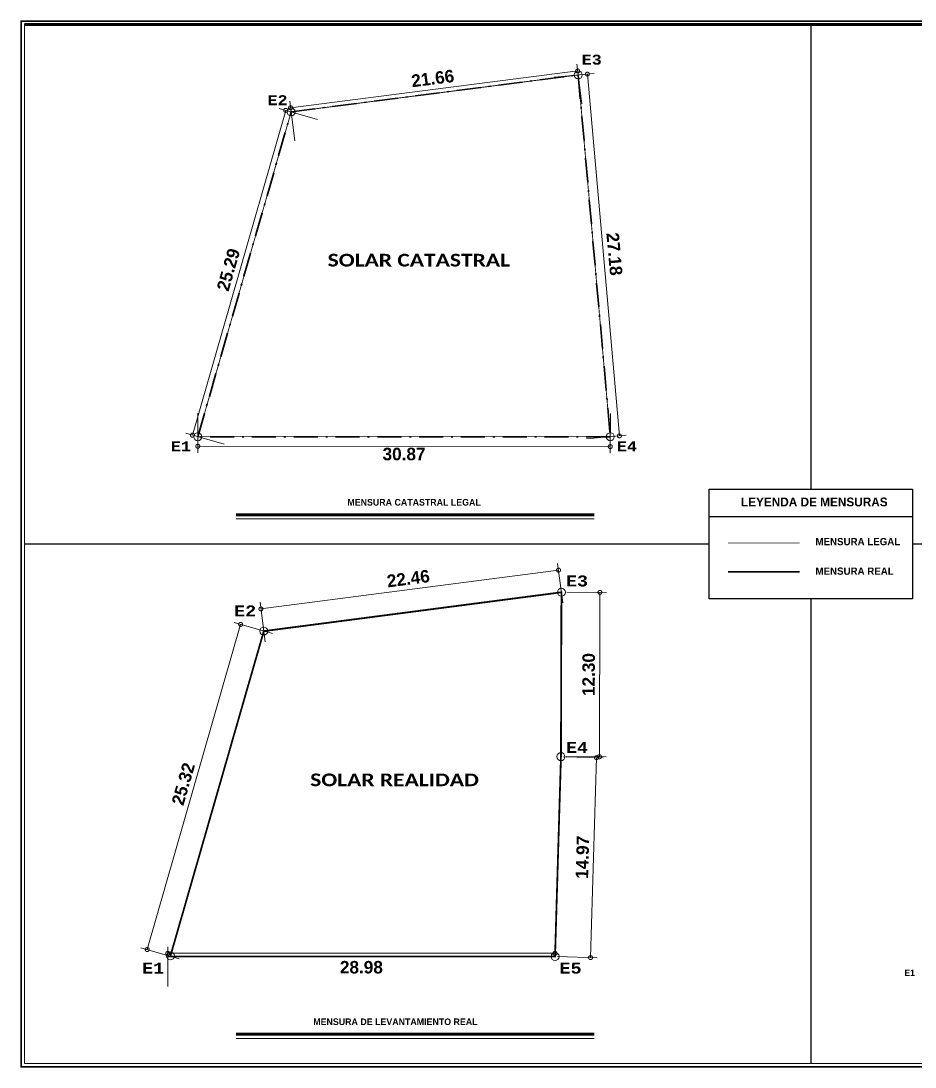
# Model space of a CAD drawing. Header units: metres. Extents: x -144 to 1000, y -717 to 29.
# Drawn here: x -117.8 to -67.6, y -589.1 to -530.5 of the extents above; entities that cross this region are included whole.
import ezdxf

# ---------------------------------------------------------------- set-up
doc = ezdxf.new("R2010")
doc.units = ezdxf.units.M
doc.linetypes.add('Dash Dot 3_16_', pattern=[0.595313, 0.357187, -0.119063, 0, -0.119063])
doc.linetypes.add('DASHED', pattern=[0.75, 0.5, -0.25])
doc.layers.get('0').update_dxf_attribs({"color": 1})
doc.layers.add('00-MEDICION', color=30, linetype='Continuous')
for name, color, linetype, lineweight in [('A-ANNO-DIMS', 1, 'Continuous', 9), ('A-DETL', 1, 'Continuous', 9), ('A-DETL-THIN', 1, 'Continuous', 9), ('G-ANNO-TEXT', 2, 'Continuous', 9), ('G-ANNO-TTLB', 3, 'Continuous', 18), ('G-ANNO-TTLB-WIDE', 1, 'Continuous', 70), ('G-IMPT', 1, 'Continuous', 9)]:
    doc.layers.add(name, color=color, linetype=linetype, lineweight=lineweight)
doc.styles.add('Arial Narrow_B_2', font='ARIALNB.TTF', dxfattribs={"width": 1.2, "height": 0.7})
doc.styles.add('Britannic Bold_B_2', font='', dxfattribs={"width": 1.1, "height": 0.009})
doc.styles.add('Britannic Bold_B_8', font='', dxfattribs={"height": 0.006})
doc.styles.add('Calibri_B_7', font='calibrib.ttf', dxfattribs={"width": 0.8, "height": 0.18})
doc.styles.add('Courier New_B_2', font='courbd.ttf', dxfattribs={"height": 0.0016})
doc.styles.get('Britannic Bold_B_2').set_extended_font_data('Britannic Bold', bold=True)
doc.styles.get('Britannic Bold_B_8').set_extended_font_data('Britannic Bold', bold=True)

# ---------------------------------------------------------------- blocks, each defined once
blk = doc.blocks.new('tarjeta de nathalie 00')
at = {"layer": 'G-IMPT', "lineweight": 9}
h = blk.add_hatch(color=3, dxfattribs=at)
h.paths.add_polyline_path([(-145.23888, -717.38489), (-145.21019, -717.38489), (-145.21019, -716.89355), (-145.21019, -716.79934), (-145.23888, -716.79934), (-145.23888, -716.89379)])
h.paths.add_polyline_path([(-145.20996, -716.7991), (-145.20996, -717.3851), (-145.2392, -717.3851), (-145.2392, -716.7991)])
h.paths.add_polyline_path([(-145.23902, -717.3868), (-145.20826, -717.3868), (-145.20826, -716.7974), (-145.2392, -716.7974), (-146.09866, -716.7974), (-146.09866, -717.3868)])
h.paths.add_polyline_path([(-145.20795, -716.79707), (-145.20795, -717.3871), (-146.09898, -717.3871), (-146.09898, -716.79707)])
at = {"layer": 'G-ANNO-TTLB', "color": 3}
for p, q in [((-145.20795, -716.79707), (-146.09898, -716.79707)), ((-145.20795, -716.79707), (-146.09898, -716.79707)), ((-146.09866, -716.7974), (-145.2392, -716.7974)), ((-146.09898, -717.3871), (-145.20795, -717.3871)), ((-146.09898, -717.38713), (-145.20795, -717.38713)), ((-145.20996, -717.3851), (-146.09696, -717.3851))]:
    blk.add_line(p, q, dxfattribs=at)
at = {"layer": 'G-ANNO-TTLB'}
for p, q in [((-146.09898, -716.79707), (-146.09898, -717.3871)), ((-146.09898, -716.79707), (-146.09898, -717.38713)), ((-146.09866, -717.3868), (-146.09866, -716.7974)), ((-146.09696, -717.3851), (-146.09696, -716.7991)), ((-145.23902, -717.3868), (-146.09866, -717.3868))]:
    blk.add_line(p, q, dxfattribs=at)
at = {"layer": 'G-ANNO-TTLB-WIDE', "color": 3}
blk.add_line((-146.09696, -716.7991), (-145.20996, -716.7991), dxfattribs=at)
blk = doc.blocks.new('_DotSmall')
at = {"color": 0, "linetype": 'ByBlock', "const_width": 0.5}
blk.add_lwpolyline([(-0.0625, 0, 1), (0.0625, 0, 1)], format="xyb", close=True, dxfattribs=at)
blk = doc.blocks.new('M.LEGAL')
at = {"color": 52, "linetype": 'Dash Dot 3_16_', "true_color": 0xcaca00, "const_width": 0.0133}
blk.add_lwpolyline([(-0.967, -499.49), (-5.239, -500.04), (-6.628, -504.874), (-0.49, -504.874), (-0.967, -499.49)], dxfattribs=at)
at = {"layer": 'A-ANNO-DIMS'}
for p, q in [((-5.247, -499.979), (-0.975, -499.43)), ((-0.912, -499.919), (-0.987, -499.331)), ((-1.323, -499.522), (-0.732, -499.47)), ((-0.831, -499.478), (-0.354, -504.862)), ((-5.184, -500.469), (-5.259, -499.881)), ((-6.709, -504.851), (-5.32, -500.017)), ((-4.846, -500.153), (-5.416, -499.989)), ((-6.628, -504.523), (-6.628, -505.116)), ((-0.489, -504.528), (-0.49, -505.121)), ((-6.235, -504.987), (-6.805, -504.823)), ((-0.845, -504.906), (-0.255, -504.853)), ((-0.49, -505.021), (-6.628, -505.016))]:
    blk.add_line(p, q, dxfattribs=at)
at = {"layer": 'A-DETL', "color": 7, "linetype": 'Dash Dot 3_16_', "lineweight": 35}
for p, q in [((-5.239, -500.04), (-0.967, -499.49)), ((-0.967, -499.49), (-0.49, -504.874)), ((-6.628, -504.874), (-5.239, -500.04)), ((-0.49, -504.874), (-6.628, -504.874))]:
    blk.add_line(p, q, dxfattribs=at)
at = {"layer": 'A-DETL-THIN', "color": 2, "lineweight": 9}
for centre in [(-0.967, -499.49), (-5.239, -500.04), (-6.628, -504.874), (-0.49, -504.874)]:
    blk.add_circle(centre, 0.0597, dxfattribs=at)
at = {"layer": 'A-ANNO-DIMS'}
for p, xscale, yscale, zscale, rotation in [((-0.975, -499.43), 0.119309360230249, 0.119309360230249, 0.119309360230249, 7.333333333332569), ((-0.831, -499.478), 0.119309360230249, 0.119309360230249, 0.119309360230249, 95.06666666666742), ((-5.32, -500.017), 0.119309360230249, 0.119309360230249, 0.119309360230249, 73.96666666666665), ((-5.247, -499.979), 0.1193093602302489, 0.1193093602302489, 0.1193093602302489, 187.3333333333325), ((-6.709, -504.851), 0.119309360230249, 0.119309360230249, 0.119309360230249, 253.9666666666667), ((-0.354, -504.862), 0.1193093602302489, 0.1193093602302489, 0.1193093602302489, 275.0666666666675), ((-6.628, -505.016), 0.1193093602302489, 0.1193093602302489, 0.1193093602302489, 179.9548110985119), ((-0.49, -505.021), 0.119309360230249, 0.119309360230249, 0.119309360230249, 359.9548110985119)]:
    blk.add_blockref('_DotSmall', p, dxfattribs=dict(at, xscale=xscale, yscale=yscale, zscale=zscale, rotation=rotation))
at = {"layer": 'A-ANNO-DIMS', "char_height": 0.1858, "width": 1.04417, "attachment_point": 5, "style": 'Arial Narrow_B_2'}
for s, insert, rotation in [('\\A1;21.66', (-3.132, -499.542), 7.3333), ('\\A1;27.18', (-0.429, -502.156), 275.0667), ('\\A1;25.29', (-6.172, -502.388), 73.9667), ('\\A1;30.87', (-3.559, -505.133), 359.9548)]:
    blk.add_mtext(s, dxfattribs=dict(at, insert=insert, rotation=rotation))
at = {"layer": 'G-ANNO-TEXT', "style": 'Courier New_B_2'}
for s, p in [('E3', (-0.915, -499.337)), ('E2', (-5.591, -499.94)), ('E1', (-7.029, -505.091)), ('E4', (-0.391, -505.091))]:
    blk.add_text(s, height=0.1486, dxfattribs=at).set_placement(p)
at = {"layer": 'G-ANNO-TEXT', "style": 'Calibri_B_7', "width": 1.2}
blk.add_text('SOLAR CATASTRAL', height=0.18891, dxfattribs=at).set_placement((-4.696, -502.341))
blk = doc.blocks.new('M.REAL')
at = {"color": 94, "linetype": 'DASHED', "true_color": 0x00a400, "const_width": 0.0265}
blk.add_lwpolyline([(3.666, -505.004), (9.429, -505.004), (9.517, -502.029), (9.524, -499.583), (5.095, -500.161), (3.705, -504.995)], dxfattribs=at)
at = {"layer": 'A-ANNO-DIMS'}
for p, q in [((9.481, -499.253), (5.052, -499.831)), ((9.545, -499.742), (9.468, -499.154)), ((9.604, -499.583), (10.197, -499.585)), ((10.09, -502.03), (10.097, -499.584)), ((5.116, -500.32), (5.04, -499.732)), ((3.36, -504.9), (4.75, -500.061)), ((5.224, -500.198), (4.655, -500.034)), ((9.553, -502.03), (10.145, -502.047)), ((9.597, -502.029), (10.19, -502.031)), ((9.957, -505.02), (10.046, -502.044)), ((3.834, -505.037), (3.264, -504.873)), ((3.666, -505.45), (3.666, -504.857)), ((3.666, -504.956), (9.429, -504.956)), ((9.464, -505.005), (10.057, -505.023))]:
    blk.add_line(p, q, dxfattribs=at)
at = {"layer": 'A-DETL-THIN', "color": 3, "lineweight": 9}
for centre in [(9.524, -499.583), (5.094, -500.161), (9.517, -502.029), (3.705, -504.995), (9.429, -505.004)]:
    blk.add_circle(centre, 0.0597, dxfattribs=at)
at = {"layer": 'A-ANNO-DIMS'}
for p, xscale, yscale, zscale, rotation in [((9.481, -499.253), 0.1193093602302491, 0.1193093602302491, 0.1193093602302491, 7.43333333333279), ((10.097, -499.584), 0.1193093602302489, 0.1193093602302489, 0.1193093602302489, 89.83333333333255), ((5.052, -499.831), 0.119309360230249, 0.119309360230249, 0.119309360230249, 187.4333333333328), ((4.75, -500.061), 0.119309360230249, 0.119309360230249, 0.119309360230249, 73.96666666666665), ((10.046, -502.044), 0.1193093602302489, 0.1193093602302489, 0.1193093602302489, 88.29999999999919), ((10.09, -502.03), 0.1193093602302489, 0.1193093602302489, 0.1193093602302489, 269.8333333333326), ((3.36, -504.9), 0.119309360230249, 0.119309360230249, 0.119309360230249, 253.9666666666667), ((3.666, -504.956), 0.119309360230249, 0.119309360230249, 0.119309360230249, 180), ((9.957, -505.02), 0.1193093602302489, 0.1193093602302489, 0.1193093602302489, 268.2999999999992)]:
    blk.add_blockref('_DotSmall', p, dxfattribs=dict(at, xscale=xscale, yscale=yscale, zscale=zscale, rotation=rotation))
at = {"layer": 'A-ANNO-DIMS', "xscale": 0.119309360230249, "yscale": 0.119309360230249, "zscale": 0.119309360230249}
blk.add_blockref('_DotSmall', (9.429, -504.956), dxfattribs=at)
at = {"layer": 'A-ANNO-DIMS', "char_height": 0.1858, "width": 1.04417, "attachment_point": 5, "style": 'Arial Narrow_B_2'}
for s, insert, rotation in [('\\A1;22.46', (7.245, -499.379), 7.4333), ('\\A1;12.30', (9.93, -500.807), 89.8333), ('\\A1;25.32', (3.897, -502.435), 73.9667), ('\\A1;14.97', (9.838, -503.527), 88.3)]:
    blk.add_mtext(s, dxfattribs=dict(at, insert=insert, rotation=rotation))
at = {"layer": 'A-ANNO-DIMS', "insert": (6.547, -505.164), "char_height": 0.1858, "width": 1.04417, "attachment_point": 5, "style": 'Arial Narrow_B_2'}
blk.add_mtext('\\A1;28.98', dxfattribs=at)
at = {"layer": 'G-ANNO-TEXT', "color": 3, "style": 'Courier New_B_2'}
for s, p in [('E3', (9.592, -499.496)), ('E2', (4.654, -499.942)), ('E4', (9.592, -501.974)), ('E1', (3.285, -505.258)), ('E5', (9.496, -505.258))]:
    blk.add_text(s, height=0.1635, dxfattribs=at).set_placement(p)
at = {"layer": 'G-ANNO-TEXT', "style": 'Calibri_B_7', "width": 1.2}
blk.add_text('SOLAR REALIDAD', height=0.18891, dxfattribs=at).set_placement((5.785, -502.469))
blk = doc.blocks.new('tgitgigik')
at = {"layer": 'G-ANNO-TEXT', "style": 'Britannic Bold_B_2'}
blk.add_text('E1', height=0.42, dxfattribs=at).set_placement((-74.286, -621.386))

msp = doc.modelspace()

# ---------------------------------------------------------------- block references
at = {"xscale": 99.43160266323505, "yscale": 99.43160266323505, "zscale": 99.43160266323505}
msp.add_blockref('tarjeta de nathalie 00', (14409.071, 70741.827), dxfattribs=at)

# ---------------------------------------------------------------- next in the draw order: linework, layer by layer
at = {"color": 3}
for p, q in [((-73.486, -530.656), (-73.486, -556.716)), ((-79.183, -558.252), (-67.789, -558.252)), ((-117.584, -559.789), (-79.183, -559.789)), ((-67.789, -559.789), (-32.296, -559.789)), ((-73.486, -562.863), (-73.486, -588.923))]:
    msp.add_line(p, q, dxfattribs=at)
msp.add_lwpolyline([(-79.183, -556.716), (-67.789, -556.716), (-67.789, -562.863), (-79.183, -562.863)], close=True, dxfattribs=at)
at = {"color": 52, "linetype": 'Dash Dot 3_16_', "true_color": 0xcaca00, "const_width": 0.05}
msp.add_lwpolyline([(-78.135, -559.732), (-74.104, -559.732)], dxfattribs=at)
at = {"color": 94, "linetype": 'DASHED', "true_color": 0x00a400, "const_width": 0.1}
msp.add_lwpolyline([(-78.135, -561.346), (-74.104, -561.346)], dxfattribs=at)
at = {"layer": '00-MEDICION', "const_width": 0.05}
msp.add_lwpolyline([(-102.629, -535.557), (-107.864, -553.773), (-84.732, -553.773), (-86.531, -533.485)], close=True, dxfattribs=at)
at = {"layer": 'A-DETL', "lineweight": 100, "ltscale": 100}
for p, q in [((-105.719, -558.152), (-85.636, -558.152)), ((-105.719, -587.285), (-85.636, -587.285))]:
    msp.add_line(p, q, dxfattribs=at)
at = {"layer": 'A-DETL-THIN', "lineweight": 18}
for p, q in [((-105.719, -558.383), (-85.636, -558.383)), ((-105.719, -587.517), (-85.636, -587.517))]:
    msp.add_line(p, q, dxfattribs=at)

# ---------------------------------------------------------------- next in the draw order: block references
at = {"xscale": 3.768421079284515, "yscale": 3.768421079284515, "zscale": 3.768421079284515}
for name, p in [('M.LEGAL', (-82.887, 1348.805)), ('M.REAL', (-123.363, 1320.141))]:
    msp.add_blockref(name, p, dxfattribs=at)
at = {"color": 3, "xscale": 0.8541994150743745, "yscale": 0.8541994150743745, "zscale": 0.8541994150743745}
msp.add_blockref('tgitgigik', (-4.781, -53.23), dxfattribs=at)

# ---------------------------------------------------------------- next in the draw order: texts
at = {"layer": 'G-ANNO-TEXT', "style": 'Britannic Bold_B_8'}
for s, height, p in [('MENSURA CATASTRAL LEGAL ', 0.37028, (-99.476, -557.636)), ('LEYENDA DE MENSURAS', 0.49408, (-77.402, -557.679)), ('MENSURA LEGAL', 0.4076, (-73.226, -559.86)), ('MENSURA REAL', 0.4076, (-73.226, -561.516)), ('MENSURA DE LEVANTAMIENTO REAL', 0.37028, (-101.39, -586.769))]:
    msp.add_text(s, height=height, dxfattribs=at).set_placement(p)

doc.saveas('drawing.dxf')
